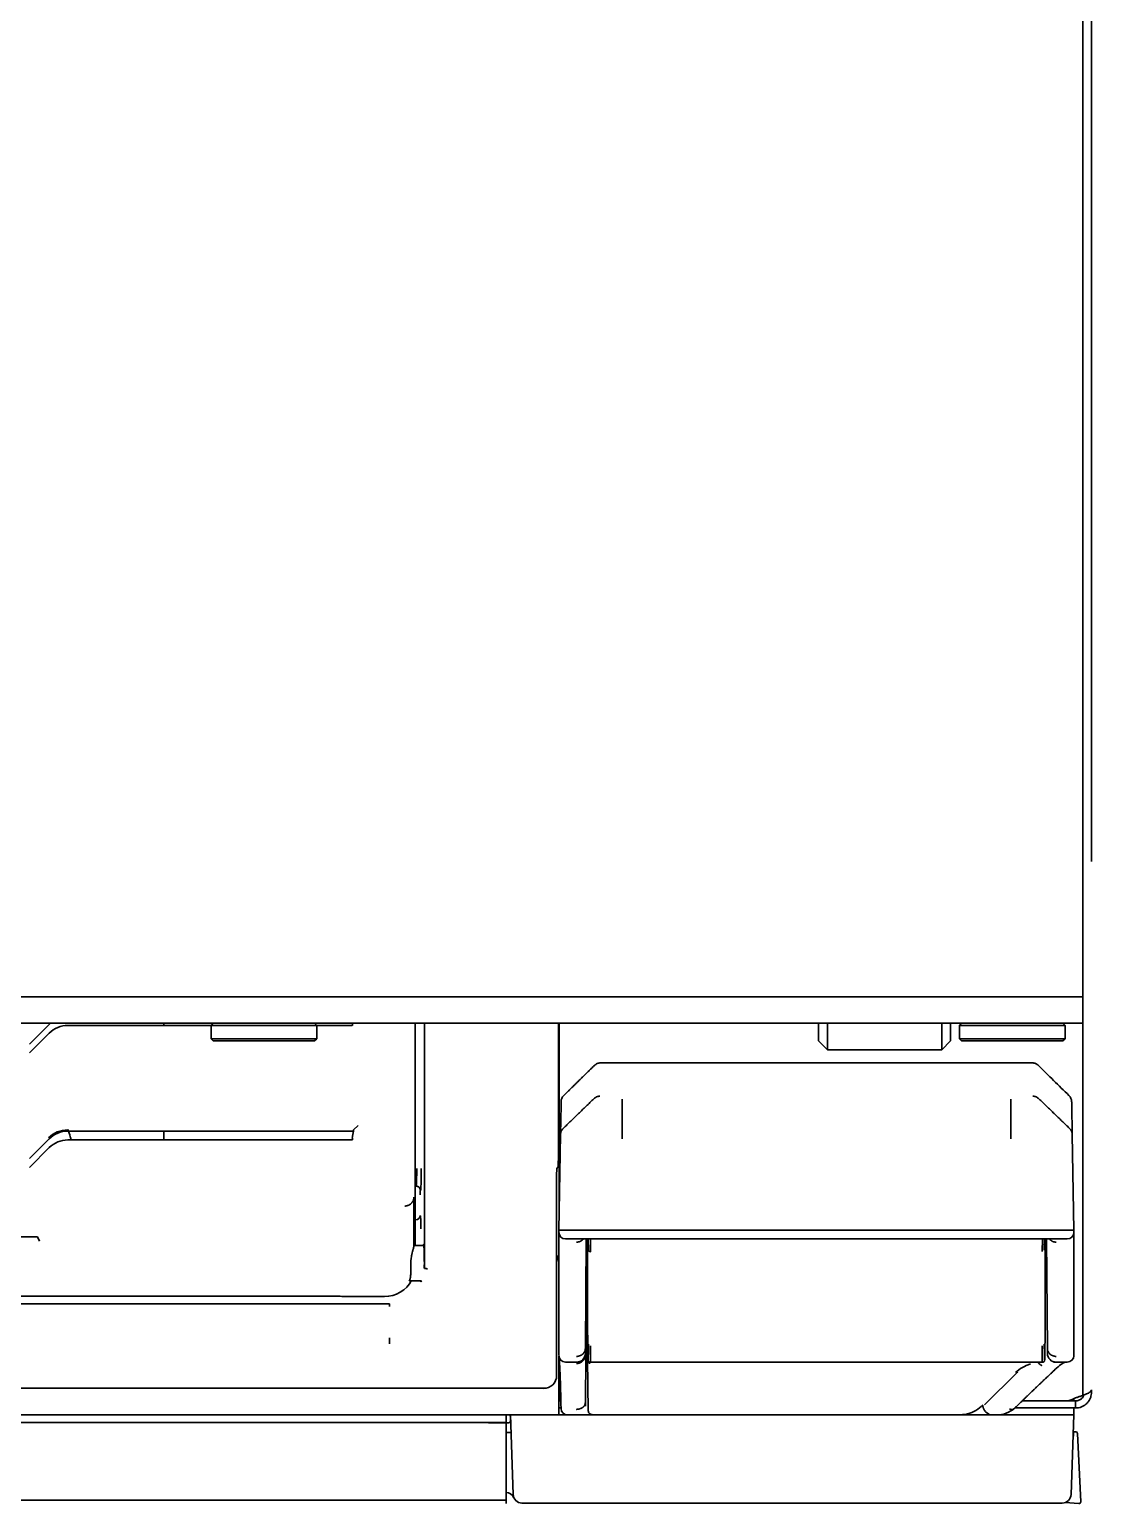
# Model space of a CAD drawing. Header units: inches. Extents: x 786 to 5593, y 691 to 5453.
# Drawn here: x 4135.1 to 4255.7, y 2755.1 to 2922.5 of the extents above; entities that cross this region are included whole.
import ezdxf

# ---------------------------------------------------------------- set-up
doc = ezdxf.new("R2010")
doc.units = ezdxf.units.IN
doc.layers.add('1', color=7, linetype='Continuous', true_color=0xffffff)
doc.layers.add('4', color=7, linetype='Continuous', true_color=0xffffff)

msp = doc.modelspace()

# ---------------------------------------------------------------- linework, layer by layer
at = {"layer": '1', "color": 7, "linetype": 'Continuous', "lineweight": 35}
for p, q in [((4254.74, 2767.35), (4254.74, 3926.16)), ((4255.74, 3914.86), (4255.74, 2828.01)), ((4073.57, 2812.63), (4252.74, 2812.63)), ((4252.74, 2812.63), (4073.57, 2812.63)), ((4252.74, 2812.63), (4254.74, 2812.63)), ((4254.74, 2812.63), (4252.74, 2812.63)), ((4254.74, 2812.63), (4254.74, 2809.63)), ((4073.57, 2809.63), (4252.74, 2809.63)), ((4135.12, 2807.26), (4137.36, 2809.5)), ((4137.36, 2808.5), (4135.12, 2806.26)), ((4155.74, 2809.38), (4139.48, 2809.38)), ((4155.99, 2809.63), (4155.74, 2809.38)), ((4155.74, 2809.38), (4167.74, 2809.38)), ((4155.74, 2809.38), (4155.74, 2807.88)), ((4167.74, 2809.38), (4167.49, 2809.63)), ((4167.74, 2807.88), (4167.74, 2809.38)), ((4171.3, 2809.38), (4167.74, 2809.38)), ((4171.79, 2809.63), (4171.79, 2809.56)), ((4171.79, 2809.39), (4171.79, 2809.56)), ((4178.93, 2784.38), (4178.93, 2809.63)), ((4195.28, 2809.63), (4195.28, 2788.2)), ((4224.74, 2809.63), (4224.74, 2807.63)), ((4225.74, 2806.63), (4225.74, 2809.63)), ((4238.74, 2806.63), (4238.74, 2809.63)), ((4239.74, 2807.63), (4239.74, 2809.63)), ((4240.99, 2809.63), (4240.74, 2809.38)), ((4240.74, 2809.38), (4252.74, 2809.38)), ((4240.74, 2809.38), (4240.74, 2807.88)), ((4252.74, 2809.38), (4252.49, 2809.63)), ((4254.74, 2809.63), (4252.74, 2809.63)), ((4252.74, 2807.88), (4252.74, 2809.38)), ((4167.74, 2807.88), (4155.74, 2807.88)), ((4155.74, 2807.88), (4155.99, 2807.63)), ((4167.49, 2807.63), (4155.99, 2807.63)), ((4167.49, 2807.63), (4167.74, 2807.88)), ((4224.74, 2807.63), (4225.74, 2806.63)), ((4225.74, 2806.63), (4238.74, 2806.63)), ((4238.74, 2806.63), (4239.74, 2807.63)), ((4252.74, 2807.88), (4240.74, 2807.88)), ((4240.74, 2807.88), (4240.99, 2807.63)), ((4252.49, 2807.63), (4240.99, 2807.63)), ((4252.49, 2807.63), (4252.74, 2807.88)), ((4199.98, 2805.13), (4249, 2805.13)), ((4195.43, 2797.01), (4195.49, 2800.34)), ((4253.49, 2800.34), (4253.55, 2797.01)), ((4135.12, 2794.26), (4137.36, 2796.5)), ((4139.48, 2797.38), (4171.49, 2797.38)), ((4171.79, 2796.81), (4171.9, 2797.36)), ((4171.79, 2796.39), (4171.79, 2796.56)), ((4171.93, 2797.51), (4171.9, 2797.36)), ((4172.43, 2798.01), (4171.93, 2797.52)), ((4195.24, 2786.13), (4195.43, 2796.98)), ((4253.55, 2796.98), (4253.74, 2786.13)), ((4137.36, 2795.5), (4135.12, 2793.26)), ((4171.3, 2796.38), (4139.48, 2796.38)), ((4178.79, 2789.87), (4178.79, 2784.35)), ((4177.75, 2788.87), (4177.74, 2788.87)), ((4177.75, 2788.87), (4177.75, 2788.87)), ((4014.49, 2785.38), (4135.99, 2785.38)), ((4136.24, 2784.88), (4136.04, 2785.35)), ((4195.24, 2785.87), (4195.24, 2786.13)), ((4202.24, 2786.13), (4195.24, 2786.13)), ((4195.25, 2785.79), (4195.24, 2785.87)), ((4195.24, 2773.3), (4195.24, 2784.96)), ((4202.24, 2785.13), (4195.99, 2785.13)), ((4198.25, 2772.69), (4198.36, 2785.13)), ((4198.49, 2785.13), (4198.49, 2775.13)), ((4198.6, 2783.87), (4198.58, 2785.13)), ((4198.82, 2785.13), (4198.85, 2783.68)), ((4202.24, 2786.13), (4246.74, 2786.13)), ((4246.74, 2785.13), (4202.24, 2785.13)), ((4246.74, 2786.13), (4253.74, 2786.13)), ((4252.99, 2785.13), (4246.74, 2785.13)), ((4250.13, 2783.71), (4250.16, 2785.13)), ((4250.4, 2785.13), (4250.38, 2783.9)), ((4250.49, 2775.16), (4250.49, 2785.13)), ((4250.73, 2772.69), (4250.62, 2785.13)), ((4253.74, 2785.87), (4253.73, 2785.79)), ((4253.74, 2786.13), (4253.74, 2785.87)), ((4253.74, 2784.96), (4253.74, 2773.3)), ((4179.92, 2784.38), (4178.79, 2784.38)), ((4198.25, 2766.55), (4198.39, 2782.04)), ((4178.25, 2780.33), (4178.28, 2780.42)), ((4178.27, 2780.38), (4179.64, 2780.38)), ((3981.74, 2778.62), (4168.74, 2778.62)), ((4170.74, 2778.59), (4175.43, 2778.59)), ((4198.49, 2775.13), (4198.49, 2771.51)), ((4198.49, 2775.13), (4198.56, 2771.38)), ((4250.49, 2775.13), (4250.42, 2771.38)), ((4250.49, 2775.13), (4250.49, 2775.16)), ((4195.24, 2771.88), (4195.24, 2772.13)), ((4195.24, 2771.87), (4195.24, 2771.88)), ((4195.24, 2766.93), (4195.24, 2771.75)), ((4195.28, 2771.67), (4195.28, 2766.73)), ((4198.25, 2772.69), (4198.25, 2772.12)), ((4198.25, 2772.12), (4198.25, 2771.92)), ((4198.49, 2771.51), (4198.59, 2765.55)), ((4250.73, 2772.12), (4250.73, 2772.69)), ((4253.74, 2771.88), (4253.74, 2772.13)), ((4253.74, 2771.88), (4253.74, 2771.87)), ((4195.34, 2770.77), (4195.34, 2770.75)), ((4195.34, 2770.75), (4195.37, 2770.01)), ((4197.25, 2771.13), (4195.99, 2771.13)), ((4198.56, 2771.25), (4198.56, 2771.38)), ((4198.81, 2771.13), (4198.81, 2771.13)), ((4250.17, 2771.13), (4198.81, 2771.13)), ((4243.59, 2766.3), (4247.29, 2769.96)), ((4250.17, 2771.13), (4250.17, 2771.13)), ((4251.37, 2770.1), (4251.52, 2770.23)), ((4251.73, 2771.13), (4251.41, 2771.13)), ((4251.54, 2770.25), (4251.55, 2770.26)), ((4252.99, 2771.13), (4251.73, 2771.13)), ((4195.28, 2767.13), (4195.24, 2767.13)), ((4195.24, 2765.13), (4195.24, 2766.93)), ((4195.28, 2766.73), (4195.45, 2766.73)), ((4198.25, 2766.55), (4198.25, 2766.12)), ((4247.86, 2766.73), (4252.77, 2766.73)), ((4247.87, 2766.73), (4252.77, 2766.73)), ((4248.13, 2766.73), (4248.13, 2766.73)), ((4252.77, 2766.73), (4253.61, 2766.73)), ((4253.61, 2766.92), (4253.94, 2767.07)), ((4253.94, 2766.73), (4253.61, 2766.73)), ((4253.74, 2766.93), (4253.74, 2766.98)), ((4253.74, 2766.73), (4253.74, 2766.93)), ((4255.74, 2767.98), (4255.74, 2767.73)), ((4195.24, 2765.16), (3456.24, 2765.16)), ((4189.24, 2765.13), (4189.24, 2763.23)), ((4190.06, 2756.1), (4189.74, 2765.13)), ((4189.74, 2764.48), (4189.74, 2764.88)), ((4190.74, 2765.13), (4196.24, 2765.13)), ((4195.49, 2765.93), (4195.24, 2765.93)), ((4196.24, 2765.13), (4195.24, 2765.13)), ((4195.49, 2765.87), (4195.49, 2765.99)), ((4197.25, 2765.13), (4196.24, 2765.13)), ((4199, 2765.13), (4197.25, 2765.13)), ((4240.15, 2765.13), (4199, 2765.13)), ((4199.6, 2765.15), (4240.42, 2765.15)), ((4199.6, 2765.15), (4199.6, 2765.15)), ((4242.98, 2765.13), (4240.15, 2765.13)), ((4240.42, 2765.15), (4240.42, 2765.15)), ((4243.56, 2765.13), (4242.98, 2765.13)), ((4244.98, 2765.13), (4243.56, 2765.13)), ((4249.74, 2765.13), (4244.98, 2765.13)), ((4244.98, 2765.13), (4249.74, 2765.13)), ((4247.04, 2765.93), (4252.77, 2765.93)), ((4253.74, 2765.13), (4249.74, 2765.13)), ((4249.74, 2765.13), (4253.74, 2765.13)), ((4253.61, 2765.93), (4252.77, 2765.93)), ((4253.74, 2765.13), (4253.42, 2756.1)), ((4253.94, 2765.93), (4253.61, 2765.93)), ((4253.74, 2765.93), (4253.74, 2765.13)), ((3464.54, 2764.26), (4189.24, 2764.26)), ((4189.24, 2764.23), (4187.24, 2764.23)), ((4189.24, 2764.23), (4189.59, 2764.23)), ((4189.24, 2764.23), (4189.24, 2763.23)), ((4189.24, 2763.23), (4189.24, 2763.23)), ((4189.24, 2763.23), (4189.24, 2763.23)), ((4189.24, 2763.23), (4189.24, 2763.04)), ((4189.24, 2763.23), (4189.24, 2757.63)), ((4189.24, 2763.13), (4189.81, 2763.13)), ((4189.24, 2763.04), (4189.24, 2755.28)), ((4253.68, 2763.04), (4253.64, 2762.37)), ((4253.95, 2763.23), (4253.89, 2763.23)), ((4254.51, 2755.28), (4254.14, 2763.04)), ((4253.66, 2762.78), (4253.66, 2762.73)), ((4189.24, 2755.43), (4189.24, 2757.63)), ((4189.24, 2755.46), (3462.54, 2755.46)), ((4189.24, 2755.28), (4189.24, 2755.07)), ((4249.74, 2755.13), (4191.05, 2755.13)), ((4252.42, 2755.13), (4249.74, 2755.13)), ((4252.74, 2755.18), (4254.3, 2755.07))]:
    msp.add_line(p, q, dxfattribs=at)
for centre, radius, start, end in [((4139.48, 2807.38), 3, 131.4091, 135), ((4139.48, 2806.38), 3, 90, 135), ((4139.48, 2794.38), 3.14, 90, 135), ((4139.48, 2794.38), 3, 90, 135), ((4139.48, 2793.38), 3, 90, 135), ((4195.99, 2785.88), 0.75, 181, 270), ((4252.99, 2785.88), 0.75, 270, 359), ((4192.24, 2782.13), 3, 0, 23.5575), ((4198.58, 2781.88), 0.25, 112.0436, 179.5), ((4250.4, 2781.88), 0.25, 0.5, 67.9564), ((4170.74, 2779.09), 0.5, 258.1407, 270), ((4195.99, 2771.88), 0.75, 181, 270), ((4197.25, 2772.13), 1, 270, 359.5), ((4251.73, 2772.13), 1, 180.5, 270), ((4252.99, 2771.88), 0.75, 270, 359), ((4198.81, 2771.38), 0.25, 181, 270), ((4250.17, 2771.38), 0.25, 270, 359), ((4252.77, 2768.73), 2, 270, 295), ((4189.46, 2764.88), 0.283, 0, 61.9275), ((4196.24, 2765.88), 0.75, 181, 270), ((4189.46, 2764.48), 0.283, 298.0725, 0), ((4253.88, 2763.03), 0.2, 86, 176.8291), ((4253.94, 2763.03), 0.2, 2.7508, 86), ((4251.46, 2762.93), 2.2, 356, 0.9262), ((4189.22, 2755.33), 1, 23.5782, 90), ((4191.05, 2756.13), 1, 182, 270), ((4252.42, 2756.13), 1, 270, 358), ((4254.31, 2755.27), 0.2, 266, 2.7508)]:
    msp.add_arc(centre, radius, start, end, dxfattribs=at)
for centre, major_axis, ratio, start_param, end_param in [((4171.3, 2809.4), (0.5, 0), 0.034921, 4.712389, 6.265732), ((4171.49, 2797.34), (0.5, 0), 0.087489, 0.619497, 1.570796), ((4171.79, 2796.56), (0, 0.25), 0.017455, 0.087266, 1.570796), ((4172.43, 2797.51), (-0.5, 0), 0.087489, 6.195919, 6.265732), ((4171.3, 2796.4), (0.5, 0), 0.034921, 4.712389, 6.265732), ((4135.49, 2784.88), (0.547, 0.483), 0.234436, 6.202921, 6.542758), ((4178.8, 2782.38), (0, 2.05), 0.017455, 6.061867, 6.560422), ((4175.43, 2782.09), (-2.48, 2.48), 0.999782, 2.356347, 3.436551), ((4168.74, 2778.59), (2, 0), 0.017455, 0.013152, 1.570796), ((4170.74, 2779.09), (-0.399, -0.301), 0.999761, 0.718847, 0.925179), ((4198.42, 2779.13), (-0.14, 7.75), 0.014644, 3.141337, 3.839469), ((4250.56, 2779.13), (0.14, 7.75), 0.014644, 2.443717, 3.141848), ((4195.3, 2768.12), (-0.07, 3.75), 0.030238, 5.497259, 5.823586), ((4198.67, 2779.13), (-0.14, 8), 0.014186, 3.141353, 3.839484), ((4250.31, 2779.13), (0.14, 8), 0.014186, 2.443701, 3.141833), ((4250.01, 2767.13), (4.09, 0.99), 0.946888, 1.63933, 2.107337), ((4247.12, 2770.14), (-0.176, 0.178), 0.57499, 3.141581, 4.117636), ((4240.86, 2769.13), (0.63, 3.96), 0.922648, 3.52993, 4.071697), ((4246.43, 2766.4), (0.473, -0.582), 0.6052, 5.352116, 6.285151)]:
    msp.add_ellipse(centre, major_axis=major_axis, ratio=ratio, start_param=start_param, end_param=end_param, dxfattribs=at)
for points, degree in [([(4150.38, 2809.62), (4150.38, 2809.54), (4150.38, 2809.45), (4150.38, 2809.37)], 3), ([(4249, 2805.13), (4249, 2805.13), (4249, 2805.13), (4249, 2805.13)], 3), ([(4249.7, 2804.84), (4250.86, 2803.7), (4252.02, 2802.56), (4253.18, 2801.42)], 3), ([(4195.49, 2800.34), (4195.49, 2800.53), (4195.49, 2800.65), (4195.49, 2800.7)], 3), ([(4199.21, 2801.05), (4195.73, 2797.68)], 1), ([(4202.42, 2800.66), (4202.42, 2796.51)], 1), ([(4246.56, 2800.66), (4246.56, 2796.51)], 1), ([(4249.77, 2801.05), (4253.25, 2797.68)], 1), ([(4253.49, 2800.7), (4253.49, 2800.65), (4253.49, 2800.53), (4253.49, 2800.34)], 3), ([(4150.38, 2797.37), (4150.38, 2797.04), (4150.38, 2796.71), (4150.38, 2796.38)], 3), ([(4195.43, 2796.98), (4195.43, 2796.99), (4195.43, 2796.99), (4195.43, 2797)], 3), ([(4253.55, 2797), (4253.55, 2796.99), (4253.55, 2796.99), (4253.55, 2796.98)], 3), ([(4250.38, 2783.9), (4250.38, 2783.88), (4250.38, 2783.86), (4250.38, 2783.84)], 3), ([(4198.25, 2772.69), (4198.25, 2772.69), (4198.25, 2772.69), (4198.25, 2772.69)], 3), ([(4198.25, 2771.92), (4198.25, 2771.92), (4198.25, 2771.92), (4198.25, 2771.92)], 3), ([(4250.73, 2772.69), (4250.73, 2772.69), (4250.73, 2772.69), (4250.73, 2772.69)], 3), ([(4198.56, 2771.25), (4198.56, 2771.25), (4198.56, 2771.25), (4198.56, 2771.25)], 3), ([(4247.12, 2766), (4249.22, 2768.06), (4251.39, 2770.09)], 2), ([(4251.52, 2770.23), (4251.53, 2770.25), (4251.55, 2770.26)], 2), ([(4198.25, 2766.55), (4198.25, 2766.55), (4198.25, 2766.55), (4198.25, 2766.55)], 3), ([(4253.94, 2765.93), (4253.94, 2766.73)], 1), ([(4246.82, 2765.75), (4246.99, 2765.85), (4247.11, 2766.01)], 2)]:
    msp.add_open_spline(points, degree=degree, dxfattribs=at)
for points, knots in [([(4199.28, 2804.84), (4199.33, 2804.89), (4199.38, 2804.93), (4199.49, 2805), (4199.54, 2805.03), (4199.66, 2805.08), (4199.73, 2805.1), (4199.85, 2805.12), (4199.92, 2805.13), (4199.98, 2805.13)], [0, 0, 0, 0, 0.25, 0.25, 0.5, 0.5, 0.75, 0.75, 1, 1, 1, 1]), ([(4249.7, 2804.84), (4249.65, 2804.89), (4249.6, 2804.93), (4249.5, 2805), (4249.44, 2805.03), (4249.32, 2805.08), (4249.26, 2805.1), (4249.13, 2805.12), (4249.06, 2805.13), (4249, 2805.13)], [0, 0, 0, 0, 0.25, 0.25, 0.5, 0.5, 0.75, 0.75, 1, 1, 1, 1]), ([(4195.79, 2801.42), (4195.87, 2801.49), (4196.01, 2801.63), (4196.23, 2801.85), (4196.45, 2802.06), (4196.67, 2802.28), (4196.89, 2802.49), (4197.11, 2802.71), (4197.33, 2802.92), (4197.54, 2803.14), (4197.76, 2803.35), (4197.98, 2803.56), (4198.2, 2803.78), (4198.41, 2803.99), (4198.63, 2804.2), (4198.85, 2804.42), (4199.06, 2804.63), (4199.21, 2804.77), (4199.28, 2804.84)], [0, 0, 0, 0, 0.062886, 0.12572, 0.188502, 0.251233, 0.313913, 0.376541, 0.439117, 0.501643, 0.564117, 0.626539, 0.68891, 0.751231, 0.8135, 0.875717, 0.937884, 1, 1, 1, 1]), ([(4195.53, 2800.96), (4195.52, 2800.93), (4195.51, 2800.88), (4195.5, 2800.81), (4195.5, 2800.74), (4195.49, 2800.72), (4195.49, 2800.72)], [0, 0, 0, 0, 0.10846, 0.300817, 0.60216, 1, 1, 1, 1]), ([(4195.79, 2801.42), (4195.75, 2801.37), (4195.71, 2801.32), (4195.63, 2801.22), (4195.6, 2801.16), (4195.55, 2801.04), (4195.53, 2800.98), (4195.5, 2800.85), (4195.5, 2800.79), (4195.5, 2800.72)], [0, 0, 0, 0, 0.25, 0.25, 0.5, 0.5, 0.75, 0.75, 1, 1, 1, 1]), ([(4199.21, 2801.05), (4199.26, 2801.1), (4199.31, 2801.14), (4199.39, 2801.19), (4199.42, 2801.21), (4199.47, 2801.24), (4199.5, 2801.26), (4199.59, 2801.29), (4199.66, 2801.31), (4199.75, 2801.33), (4199.78, 2801.34), (4199.83, 2801.35), (4199.86, 2801.35), (4199.88, 2801.35), (4199.89, 2801.35), (4199.9, 2801.35), (4199.91, 2801.35), (4199.91, 2801.35), (4199.91, 2801.35)], [0, 0, 0, 0, 0.25, 0.25, 0.375, 0.375, 0.5, 0.5, 0.75, 0.75, 0.875, 0.875, 0.9375, 0.96875, 0.96875, 0.984375, 0.984375, 1, 1, 1, 1]), ([(4202.42, 2800.66), (4202.42, 2800.7), (4202.42, 2800.74), (4202.42, 2800.82), (4202.42, 2800.85), (4202.42, 2800.91), (4202.43, 2800.93), (4202.43, 2800.97), (4202.43, 2800.98), (4202.43, 2800.99)], [0, 0, 0, 0, 0.25, 0.25, 0.5, 0.5, 0.75, 0.75, 1, 1, 1, 1]), ([(4246.56, 2800.66), (4246.56, 2800.7), (4246.56, 2800.74), (4246.56, 2800.82), (4246.56, 2800.85), (4246.56, 2800.91), (4246.56, 2800.93), (4246.56, 2800.97), (4246.56, 2800.98), (4246.56, 2800.99)], [0, 0, 0, 0, 0.25, 0.25, 0.5, 0.5, 0.75, 0.75, 1, 1, 1, 1]), ([(4249.77, 2801.05), (4249.72, 2801.1), (4249.62, 2801.18), (4249.51, 2801.24), (4249.39, 2801.29), (4249.32, 2801.31), (4249.23, 2801.33), (4249.2, 2801.34), (4249.15, 2801.35), (4249.13, 2801.35), (4249.11, 2801.35), (4249.1, 2801.35), (4249.09, 2801.35), (4249.08, 2801.35), (4249.07, 2801.35), (4249.07, 2801.35), (4249.06, 2801.35)], [0, 0, 0, 0, 0.25, 0.5, 0.5, 0.75, 0.75, 0.875, 0.875, 0.9375, 0.9375, 0.96875, 0.96875, 0.984375, 0.984375, 1, 1, 1, 1]), ([(4253.48, 2800.72), (4253.48, 2800.79), (4253.48, 2800.85), (4253.45, 2800.98), (4253.43, 2801.04), (4253.38, 2801.16), (4253.35, 2801.22), (4253.27, 2801.32), (4253.23, 2801.37), (4253.18, 2801.42)], [0, 0, 0, 0, 0.25, 0.25, 0.5, 0.5, 0.75, 0.75, 1, 1, 1, 1]), ([(4139.49, 2797.57), (4139.58, 2797.29), (4139.67, 2797.01), (4139.79, 2796.61), (4139.82, 2796.5), (4139.86, 2796.38)], [0, 0, 0, 0, 0.706725, 0.706725, 1, 1, 1, 1]), ([(4195.73, 2797.68), (4195.68, 2797.64), (4195.64, 2797.59), (4195.57, 2797.48), (4195.54, 2797.43), (4195.48, 2797.31), (4195.47, 2797.25), (4195.44, 2797.13), (4195.43, 2797.06), (4195.43, 2797)], [0, 0, 0, 0, 0.25, 0.25, 0.5, 0.5, 0.75, 0.75, 1, 1, 1, 1]), ([(4253.55, 2797), (4253.55, 2797.06), (4253.54, 2797.13), (4253.51, 2797.25), (4253.49, 2797.31), (4253.44, 2797.43), (4253.41, 2797.48), (4253.34, 2797.59), (4253.3, 2797.64), (4253.25, 2797.68)], [0, 0, 0, 0, 0.25, 0.25, 0.5, 0.5, 0.75, 0.75, 1, 1, 1, 1]), ([(4178.79, 2789.87), (4178.79, 2789.86), (4178.79, 2789.86), (4178.79, 2789.84), (4178.79, 2789.82), (4178.78, 2789.77), (4178.78, 2789.73), (4178.76, 2789.64), (4178.74, 2789.59), (4178.7, 2789.48), (4178.67, 2789.42), (4178.62, 2789.34), (4178.61, 2789.32), (4178.57, 2789.27), (4178.55, 2789.24), (4178.49, 2789.17), (4178.44, 2789.13), (4178.33, 2789.05), (4178.27, 2789.01), (4178.19, 2788.97), (4178.17, 2788.96), (4178.14, 2788.95), (4178.12, 2788.94), (4178.07, 2788.92), (4178.03, 2788.91), (4177.96, 2788.89), (4177.92, 2788.88), (4177.83, 2788.87), (4177.79, 2788.87), (4177.75, 2788.87)], [0, 0, 0, 0, 0.015625, 0.015625, 0.03125, 0.0625, 0.125, 0.125, 0.25, 0.25, 0.375, 0.375, 0.4375, 0.4375, 0.5, 0.5, 0.625, 0.625, 0.75, 0.75, 0.78125, 0.78125, 0.8125, 0.8125, 0.875, 0.875, 0.9375, 0.9375, 1, 1, 1, 1]), ([(4195.24, 2784.96), (4195.24, 2784.97), (4195.24, 2785), (4195.24, 2785.04), (4195.24, 2785.09), (4195.24, 2785.16), (4195.24, 2785.22), (4195.24, 2785.3), (4195.24, 2785.38), (4195.24, 2785.47), (4195.24, 2785.57), (4195.24, 2785.67), (4195.24, 2785.76), (4195.24, 2785.83), (4195.24, 2785.89), (4195.24, 2785.95), (4195.24, 2786.01), (4195.24, 2786.05), (4195.24, 2786.07), (4195.24, 2786.08), (4195.24, 2786.09), (4195.24, 2786.1), (4195.24, 2786.11), (4195.24, 2786.11), (4195.24, 2786.12), (4195.24, 2786.12), (4195.24, 2786.12), (4195.24, 2786.13), (4195.24, 2786.13), (4195.24, 2786.13), (4195.24, 2786.13), (4195.24, 2786.13), (4195.24, 2786.13), (4195.24, 2786.13)], [0, 0, 0, 0, 0.015344, 0.035269, 0.059768, 0.088832, 0.122455, 0.16063, 0.203349, 0.25061, 0.31913, 0.383724, 0.444411, 0.501204, 0.553983, 0.613331, 0.679261, 0.751798, 0.775252, 0.797745, 0.819276, 0.839845, 0.859451, 0.878093, 0.895772, 0.912486, 0.928235, 0.943018, 0.956834, 0.969682, 0.981562, 0.992472, 1, 1, 1, 1]), ([(4195.25, 2784.55), (4195.25, 2784.56), (4195.25, 2784.56), (4195.25, 2784.57), (4195.25, 2784.59), (4195.25, 2784.62), (4195.25, 2784.69), (4195.25, 2784.75), (4195.25, 2784.86), (4195.25, 2784.93), (4195.25, 2785.03), (4195.25, 2785.06), (4195.25, 2785.13), (4195.25, 2785.16), (4195.25, 2785.25), (4195.25, 2785.3), (4195.25, 2785.38), (4195.25, 2785.41), (4195.25, 2785.45), (4195.25, 2785.48), (4195.25, 2785.54), (4195.25, 2785.62), (4195.25, 2785.7), (4195.25, 2785.75), (4195.25, 2785.77), (4195.25, 2785.78), (4195.25, 2785.78), (4195.25, 2785.79), (4195.25, 2785.79), (4195.25, 2785.79)], [0, 0, 0, 0, 0.007813, 0.007813, 0.015625, 0.03125, 0.0625, 0.125, 0.125, 0.25, 0.25, 0.3125, 0.3125, 0.375, 0.375, 0.5, 0.5, 0.5625, 0.5625, 0.625, 0.625, 0.75, 0.875, 0.9375, 0.96875, 0.984375, 0.992188, 0.992188, 1, 1, 1, 1]), ([(4197.24, 2784.76), (4197.26, 2784.76), (4197.28, 2784.77), (4197.3, 2784.77), (4197.31, 2784.77), (4197.31, 2784.77), (4197.33, 2784.77), (4197.33, 2784.77), (4197.37, 2784.77), (4197.41, 2784.78), (4197.46, 2784.79), (4197.47, 2784.79), (4197.5, 2784.8), (4197.52, 2784.8), (4197.57, 2784.81), (4197.63, 2784.83), (4197.7, 2784.87), (4197.74, 2784.89), (4197.77, 2784.91), (4197.78, 2784.91), (4197.85, 2784.96), (4197.9, 2785), (4197.97, 2785.06), (4197.99, 2785.08), (4198.02, 2785.11), (4198.03, 2785.12), (4198.03, 2785.13)], [0, 0, 0, 0, 0.053817, 0.067271, 0.067271, 0.080725, 0.080725, 0.107634, 0.107634, 0.215268, 0.215268, 0.269085, 0.269085, 0.322902, 0.322902, 0.430536, 0.53817, 0.591987, 0.591987, 0.645804, 0.645804, 0.861071, 0.861071, 0.968705, 0.968705, 1, 1, 1, 1]), ([(4251.73, 2784.76), (4251.72, 2784.76), (4251.7, 2784.77), (4251.68, 2784.77), (4251.67, 2784.77), (4251.67, 2784.77), (4251.65, 2784.77), (4251.65, 2784.77), (4251.6, 2784.77), (4251.57, 2784.78), (4251.52, 2784.79), (4251.51, 2784.79), (4251.48, 2784.8), (4251.46, 2784.8), (4251.41, 2784.81), (4251.35, 2784.83), (4251.28, 2784.87), (4251.24, 2784.89), (4251.21, 2784.91), (4251.2, 2784.91), (4251.13, 2784.96), (4251.08, 2785), (4251.01, 2785.06), (4250.99, 2785.08), (4250.96, 2785.11), (4250.95, 2785.12), (4250.95, 2785.13)], [0, 0, 0, 0, 0.053817, 0.067271, 0.067271, 0.080725, 0.080725, 0.107634, 0.107634, 0.215268, 0.215268, 0.269085, 0.269085, 0.322902, 0.322902, 0.430536, 0.53817, 0.591987, 0.591987, 0.645804, 0.645804, 0.861071, 0.861071, 0.968705, 0.968705, 1, 1, 1, 1]), ([(4253.73, 2785.79), (4253.73, 2785.79), (4253.73, 2785.79), (4253.73, 2785.78), (4253.73, 2785.78), (4253.73, 2785.77), (4253.73, 2785.75), (4253.73, 2785.73), (4253.73, 2785.69), (4253.73, 2785.66), (4253.73, 2785.6), (4253.73, 2785.58), (4253.73, 2785.54), (4253.73, 2785.52), (4253.73, 2785.45), (4253.73, 2785.41), (4253.73, 2785.33), (4253.73, 2785.3), (4253.73, 2785.24), (4253.73, 2785.22), (4253.73, 2785.13), (4253.73, 2785), (4253.73, 2784.82), (4253.73, 2784.69), (4253.73, 2784.62), (4253.73, 2784.59), (4253.73, 2784.57), (4253.73, 2784.56), (4253.73, 2784.56), (4253.73, 2784.55)], [0, 0, 0, 0, 0.007812, 0.007812, 0.015625, 0.03125, 0.0625, 0.125, 0.125, 0.25, 0.25, 0.3125, 0.3125, 0.375, 0.375, 0.5, 0.5, 0.5625, 0.5625, 0.625, 0.625, 0.75, 0.875, 0.9375, 0.96875, 0.984375, 0.992188, 0.992188, 1, 1, 1, 1]), ([(4253.74, 2786.13), (4253.74, 2786.13), (4253.74, 2786.13), (4253.74, 2786.13), (4253.74, 2786.13), (4253.74, 2786.12), (4253.74, 2786.12), (4253.74, 2786.11), (4253.74, 2786.09), (4253.74, 2786.08), (4253.74, 2786.05), (4253.74, 2786.01), (4253.74, 2785.95), (4253.74, 2785.89), (4253.74, 2785.83), (4253.74, 2785.76), (4253.74, 2785.67), (4253.74, 2785.57), (4253.74, 2785.48), (4253.74, 2785.41), (4253.74, 2785.35), (4253.74, 2785.3), (4253.74, 2785.25), (4253.74, 2785.2), (4253.74, 2785.15), (4253.74, 2785.11), (4253.74, 2785.07), (4253.74, 2785.04), (4253.74, 2785.01), (4253.74, 2784.98), (4253.74, 2784.97), (4253.74, 2784.96)], [0, 0, 0, 0, 0.017064, 0.036815, 0.059249, 0.084363, 0.112153, 0.142614, 0.175746, 0.211544, 0.250008, 0.322378, 0.388152, 0.447354, 0.499999, 0.556663, 0.617207, 0.681642, 0.74999, 0.781923, 0.811844, 0.839751, 0.865643, 0.889519, 0.911376, 0.931211, 0.949024, 0.964812, 0.978571, 0.990302, 1, 1, 1, 1]), ([(4178.43, 2782.23), (4178.43, 2782.35), (4178.43, 2782.47), (4178.44, 2782.64), (4178.44, 2782.7), (4178.45, 2782.79), (4178.45, 2782.81), (4178.46, 2782.87), (4178.46, 2782.9), (4178.48, 2783.04), (4178.5, 2783.15), (4178.53, 2783.31), (4178.54, 2783.36), (4178.56, 2783.44), (4178.56, 2783.46), (4178.57, 2783.51), (4178.58, 2783.53), (4178.61, 2783.65), (4178.63, 2783.74), (4178.67, 2783.86), (4178.68, 2783.9), (4178.7, 2783.96), (4178.7, 2783.98), (4178.71, 2784.01), (4178.72, 2784.03), (4178.74, 2784.12), (4178.76, 2784.18), (4178.77, 2784.25), (4178.78, 2784.27), (4178.79, 2784.31), (4178.79, 2784.32), (4178.79, 2784.34), (4178.79, 2784.34), (4178.79, 2784.35)], [0, 0, 0, 0, 0.125, 0.125, 0.1875, 0.1875, 0.21875, 0.21875, 0.25, 0.25, 0.375, 0.375, 0.4375, 0.4375, 0.46875, 0.46875, 0.5, 0.5, 0.625, 0.625, 0.6875, 0.6875, 0.71875, 0.71875, 0.75, 0.75, 0.875, 0.875, 0.9375, 0.9375, 0.96875, 0.96875, 1, 1, 1, 1]), ([(4198.6, 2783.87), (4198.6, 2783.87), (4198.6, 2783.87), (4198.6, 2783.87), (4198.6, 2783.87), (4198.6, 2783.87)], [0, 0, 0, 0, 0.483795, 0.483795, 1, 1, 1, 1]), ([(4198.6, 2783.87), (4198.6, 2783.86), (4198.6, 2783.85), (4198.61, 2783.83), (4198.61, 2783.82), (4198.61, 2783.81), (4198.62, 2783.8), (4198.63, 2783.79), (4198.63, 2783.77), (4198.65, 2783.75), (4198.66, 2783.74), (4198.69, 2783.73), (4198.7, 2783.72), (4198.72, 2783.71), (4198.73, 2783.7), (4198.74, 2783.7), (4198.75, 2783.7), (4198.77, 2783.69), (4198.78, 2783.68), (4198.81, 2783.68), (4198.82, 2783.68), (4198.83, 2783.68), (4198.84, 2783.68), (4198.85, 2783.68)], [0, 0, 0, 0, 0.125, 0.125, 0.1875, 0.1875, 0.25, 0.25, 0.375, 0.375, 0.5, 0.5, 0.625, 0.625, 0.6875, 0.6875, 0.75, 0.75, 0.875, 0.875, 0.9375, 0.9375, 1, 1, 1, 1]), ([(4178.28, 2780.42), (4178.3, 2780.44), (4178.31, 2780.48), (4178.33, 2780.55), (4178.34, 2780.57), (4178.35, 2780.61), (4178.35, 2780.62), (4178.36, 2780.65), (4178.36, 2780.66), (4178.37, 2780.73), (4178.39, 2780.86), (4178.41, 2781.01), (4178.42, 2781.11), (4178.42, 2781.13), (4178.42, 2781.17), (4178.43, 2781.24), (4178.43, 2781.3), (4178.43, 2781.44), (4178.44, 2781.53), (4178.44, 2781.65), (4178.44, 2781.67), (4178.44, 2781.72), (4178.44, 2781.75), (4178.44, 2781.82), (4178.44, 2781.87), (4178.44, 2782.02), (4178.44, 2782.13), (4178.43, 2782.23)], [0, 0, 0, 0, 0.125, 0.125, 0.1875, 0.1875, 0.21875, 0.21875, 0.25, 0.25, 0.375, 0.5, 0.5, 0.53125, 0.53125, 0.5625, 0.625, 0.625, 0.75, 0.75, 0.78125, 0.78125, 0.8125, 0.8125, 0.875, 0.875, 1, 1, 1, 1]), ([(4195.24, 2780.13), (4195.24, 2780.13), (4195.24, 2780.13), (4195.24, 2780.13), (4195.24, 2780.13), (4195.24, 2780.12), (4195.24, 2780.11), (4195.24, 2780.1), (4195.24, 2780.09), (4195.24, 2780.06), (4195.24, 2780.03), (4195.24, 2780), (4195.24, 2779.95), (4195.24, 2779.87), (4195.24, 2779.75), (4195.24, 2779.6), (4195.24, 2779.46), (4195.24, 2779.3), (4195.24, 2779.11), (4195.24, 2778.88), (4195.24, 2778.7), (4195.24, 2778.55), (4195.24, 2778.44), (4195.24, 2778.31), (4195.24, 2778.19), (4195.24, 2778.07), (4195.24, 2777.98), (4195.24, 2777.89), (4195.24, 2777.82), (4195.24, 2777.75), (4195.24, 2777.7), (4195.24, 2777.66), (4195.24, 2777.64), (4195.24, 2777.63)], [0, 0, 0, 0, 0.010605, 0.0237, 0.039178, 0.05704, 0.077284, 0.099911, 0.12492, 0.160601, 0.193331, 0.223111, 0.249941, 0.30806, 0.374946, 0.454626, 0.499946, 0.550444, 0.624949, 0.695446, 0.749953, 0.779366, 0.810006, 0.841876, 0.874974, 0.900171, 0.922634, 0.942364, 0.959361, 0.973624, 0.985151, 0.993944, 1, 1, 1, 1]), ([(4195.24, 2774.63), (4195.24, 2774.61), (4195.24, 2774.57), (4195.24, 2774.51), (4195.24, 2774.45), (4195.24, 2774.4), (4195.24, 2774.34), (4195.24, 2774.28), (4195.24, 2774.22), (4195.24, 2774.17), (4195.24, 2774.11), (4195.24, 2774.06), (4195.24, 2774), (4195.24, 2773.95), (4195.24, 2773.9), (4195.24, 2773.85), (4195.24, 2773.79), (4195.24, 2773.74), (4195.24, 2773.69), (4195.24, 2773.64), (4195.24, 2773.58), (4195.24, 2773.5), (4195.24, 2773.39), (4195.24, 2773.28), (4195.24, 2773.12), (4195.24, 2772.96), (4195.24, 2772.8), (4195.24, 2772.66), (4195.24, 2772.52), (4195.24, 2772.39), (4195.24, 2772.31), (4195.24, 2772.26), (4195.24, 2772.23), (4195.24, 2772.2), (4195.24, 2772.18), (4195.24, 2772.16), (4195.24, 2772.15), (4195.24, 2772.15), (4195.24, 2772.14), (4195.24, 2772.14), (4195.24, 2772.14), (4195.24, 2772.13), (4195.24, 2772.13), (4195.24, 2772.13), (4195.24, 2772.13), (4195.24, 2772.13), (4195.24, 2772.13)], [0, 0, 0, 0, 0.0132, 0.026398, 0.039592, 0.052784, 0.065973, 0.07916, 0.092345, 0.105527, 0.118708, 0.131887, 0.145064, 0.158239, 0.171413, 0.184585, 0.197756, 0.210925, 0.224092, 0.237259, 0.250423, 0.275721, 0.305021, 0.338323, 0.375628, 0.450247, 0.500813, 0.546203, 0.625997, 0.692988, 0.751184, 0.778059, 0.807885, 0.840661, 0.876389, 0.892602, 0.90785, 0.922132, 0.935447, 0.947797, 0.95918, 0.969597, 0.979048, 0.987531, 0.995048, 1, 1, 1, 1]), ([(4195.24, 2772.13), (4195.24, 2772.13), (4195.24, 2772.13), (4195.24, 2772.13), (4195.24, 2772.13), (4195.24, 2772.14), (4195.24, 2772.15), (4195.24, 2772.15), (4195.24, 2772.17), (4195.24, 2772.18), (4195.24, 2772.21), (4195.24, 2772.25), (4195.24, 2772.31), (4195.24, 2772.37), (4195.24, 2772.43), (4195.24, 2772.5), (4195.24, 2772.59), (4195.24, 2772.69), (4195.24, 2772.78), (4195.24, 2772.86), (4195.24, 2772.91), (4195.24, 2772.96), (4195.24, 2773.01), (4195.24, 2773.06), (4195.24, 2773.11), (4195.24, 2773.15), (4195.24, 2773.19), (4195.24, 2773.22), (4195.24, 2773.25), (4195.24, 2773.28), (4195.24, 2773.29), (4195.24, 2773.3)], [0, 0, 0, 0, 0.017064, 0.036815, 0.059249, 0.084363, 0.112153, 0.142615, 0.175746, 0.211544, 0.250008, 0.322378, 0.388152, 0.447354, 0.499999, 0.556664, 0.617207, 0.681643, 0.74999, 0.781924, 0.811845, 0.839752, 0.865644, 0.88952, 0.911376, 0.931212, 0.949025, 0.964812, 0.978572, 0.990302, 1, 1, 1, 1]), ([(4253.74, 2773.3), (4253.74, 2773.29), (4253.74, 2773.26), (4253.74, 2773.22), (4253.74, 2773.17), (4253.74, 2773.11), (4253.74, 2773.04), (4253.74, 2772.96), (4253.74, 2772.88), (4253.74, 2772.79), (4253.74, 2772.69), (4253.74, 2772.59), (4253.74, 2772.5), (4253.74, 2772.43), (4253.74, 2772.37), (4253.74, 2772.31), (4253.74, 2772.25), (4253.74, 2772.22), (4253.74, 2772.19), (4253.74, 2772.18), (4253.74, 2772.17), (4253.74, 2772.16), (4253.74, 2772.15), (4253.74, 2772.15), (4253.74, 2772.14), (4253.74, 2772.14), (4253.74, 2772.14), (4253.74, 2772.13), (4253.74, 2772.13), (4253.74, 2772.13), (4253.74, 2772.13), (4253.74, 2772.13), (4253.74, 2772.13), (4253.74, 2772.13)], [0, 0, 0, 0, 0.015344, 0.035268, 0.059767, 0.088831, 0.122455, 0.160629, 0.203349, 0.25061, 0.31913, 0.383724, 0.444411, 0.501204, 0.553983, 0.61333, 0.679261, 0.751798, 0.775252, 0.797745, 0.819276, 0.839845, 0.859451, 0.878093, 0.895772, 0.912486, 0.928235, 0.943018, 0.956834, 0.969682, 0.981562, 0.992472, 1, 1, 1, 1]), ([(4197.25, 2771.79), (4197.27, 2771.79), (4197.29, 2771.79), (4197.32, 2771.79), (4197.33, 2771.79), (4197.33, 2771.79), (4197.34, 2771.79), (4197.35, 2771.79), (4197.38, 2771.8), (4197.42, 2771.8), (4197.46, 2771.81), (4197.48, 2771.81), (4197.51, 2771.82), (4197.53, 2771.83), (4197.57, 2771.84), (4197.63, 2771.86), (4197.71, 2771.89), (4197.75, 2771.91), (4197.78, 2771.93), (4197.79, 2771.93), (4197.86, 2771.97), (4197.91, 2772.01), (4197.98, 2772.07), (4198, 2772.09), (4198.03, 2772.13), (4198.04, 2772.14), (4198.06, 2772.16), (4198.07, 2772.18), (4198.12, 2772.24), (4198.15, 2772.29), (4198.19, 2772.37), (4198.2, 2772.4), (4198.22, 2772.45), (4198.23, 2772.48), (4198.25, 2772.57), (4198.25, 2772.63), (4198.25, 2772.69)], [0, 0, 0, 0, 0.03125, 0.046875, 0.046875, 0.054688, 0.054688, 0.0625, 0.0625, 0.125, 0.125, 0.15625, 0.15625, 0.1875, 0.1875, 0.25, 0.3125, 0.34375, 0.34375, 0.375, 0.375, 0.5, 0.5, 0.5625, 0.5625, 0.59375, 0.59375, 0.625, 0.625, 0.75, 0.75, 0.8125, 0.8125, 0.875, 0.875, 1, 1, 1, 1]), ([(4198.25, 2771.92), (4198.25, 2771.86), (4198.24, 2771.8), (4198.22, 2771.71), (4198.21, 2771.68), (4198.19, 2771.62), (4198.18, 2771.59), (4198.14, 2771.5), (4198.11, 2771.45), (4198.07, 2771.39), (4198.06, 2771.37), (4198.04, 2771.35), (4198.03, 2771.34), (4198, 2771.3), (4197.97, 2771.28), (4197.9, 2771.21), (4197.85, 2771.17), (4197.79, 2771.13), (4197.77, 2771.12), (4197.74, 2771.11), (4197.7, 2771.08), (4197.63, 2771.05), (4197.57, 2771.03), (4197.52, 2771.02), (4197.5, 2771.01), (4197.47, 2771.01), (4197.46, 2771), (4197.41, 2770.99), (4197.38, 2770.99), (4197.33, 2770.98), (4197.31, 2770.98), (4197.28, 2770.98), (4197.26, 2770.98), (4197.25, 2770.98)], [0, 0, 0, 0, 0.125, 0.125, 0.1875, 0.1875, 0.25, 0.25, 0.375, 0.375, 0.40625, 0.40625, 0.4375, 0.4375, 0.5, 0.5, 0.625, 0.625, 0.65625, 0.65625, 0.6875, 0.75, 0.8125, 0.8125, 0.84375, 0.84375, 0.875, 0.875, 0.9375, 0.9375, 0.96875, 0.96875, 1, 1, 1, 1]), ([(4251.73, 2771.79), (4251.71, 2771.79), (4251.69, 2771.79), (4251.66, 2771.79), (4251.65, 2771.79), (4251.65, 2771.79), (4251.64, 2771.79), (4251.63, 2771.79), (4251.6, 2771.8), (4251.56, 2771.8), (4251.52, 2771.81), (4251.5, 2771.81), (4251.47, 2771.82), (4251.45, 2771.83), (4251.41, 2771.84), (4251.35, 2771.86), (4251.27, 2771.89), (4251.23, 2771.91), (4251.2, 2771.93), (4251.19, 2771.93), (4251.12, 2771.97), (4251.07, 2772.01), (4251, 2772.07), (4250.98, 2772.09), (4250.95, 2772.13), (4250.94, 2772.14), (4250.92, 2772.16), (4250.91, 2772.18), (4250.86, 2772.24), (4250.83, 2772.29), (4250.79, 2772.37), (4250.78, 2772.4), (4250.76, 2772.45), (4250.75, 2772.48), (4250.73, 2772.57), (4250.73, 2772.63), (4250.73, 2772.69)], [0, 0, 0, 0, 0.03125, 0.046875, 0.046875, 0.054688, 0.054688, 0.0625, 0.0625, 0.125, 0.125, 0.15625, 0.15625, 0.1875, 0.1875, 0.25, 0.3125, 0.34375, 0.34375, 0.375, 0.375, 0.5, 0.5, 0.5625, 0.5625, 0.59375, 0.59375, 0.625, 0.625, 0.75, 0.75, 0.8125, 0.8125, 0.875, 0.875, 1, 1, 1, 1]), ([(4195.48, 2766.53), (4195.47, 2766.82), (4195.46, 2767.11), (4195.45, 2767.69), (4195.44, 2767.98), (4195.43, 2768.57), (4195.42, 2768.86), (4195.4, 2769.3), (4195.4, 2769.44), (4195.39, 2769.74), (4195.38, 2769.88), (4195.37, 2770.03)], [0, 0, 0, 0, 0.25, 0.25, 0.5, 0.5, 0.75, 0.75, 0.875, 0.875, 1, 1, 1, 1]), ([(4198.56, 2771.25), (4198.56, 2771.23), (4198.56, 2771.21), (4198.56, 2771.19), (4198.57, 2771.18), (4198.57, 2771.17), (4198.57, 2771.16), (4198.58, 2771.14), (4198.59, 2771.13), (4198.61, 2771.1), (4198.62, 2771.09), (4198.64, 2771.07), (4198.66, 2771.06), (4198.68, 2771.04), (4198.68, 2771.04), (4198.7, 2771.03), (4198.71, 2771.03), (4198.73, 2771.02), (4198.74, 2771.02), (4198.77, 2771.01), (4198.78, 2771.01), (4198.79, 2771.01), (4198.8, 2771.01), (4198.81, 2771.01)], [0, 0, 0, 0, 0.125, 0.125, 0.1875, 0.1875, 0.25, 0.25, 0.375, 0.375, 0.5, 0.5, 0.625, 0.625, 0.6875, 0.6875, 0.75, 0.75, 0.875, 0.875, 0.9375, 0.9375, 1, 1, 1, 1]), ([(4249.65, 2771.11), (4249.66, 2771.1), (4249.66, 2771.1), (4249.69, 2771.07), (4249.7, 2771.05), (4249.74, 2771.01), (4249.75, 2771), (4249.8, 2770.94), (4249.84, 2770.91), (4249.89, 2770.87), (4249.91, 2770.86), (4249.95, 2770.83), (4249.97, 2770.82), (4250, 2770.8), (4250.01, 2770.79), (4250.02, 2770.79), (4250.03, 2770.78), (4250.04, 2770.78), (4250.06, 2770.77), (4250.08, 2770.76), (4250.1, 2770.75)], [0, 0, 0, 0, 0.047846, 0.047846, 0.166865, 0.166865, 0.285884, 0.285884, 0.523923, 0.523923, 0.642942, 0.642942, 0.761961, 0.761961, 0.821471, 0.851226, 0.851226, 0.880981, 0.880981, 1, 1, 1, 1]), ([(4251.54, 2770.25), (4251.62, 2770.32), (4251.93, 2770.61), (4252.36, 2770.93), (4252.67, 2771.12), (4252.76, 2771.13), (4252.75, 2771.13)], [0, 0, 0, 0, 0.138596, 0.560018, 0.833376, 1, 1, 1, 1]), ([(4195.49, 2765.99), (4195.49, 2765.99), (4195.49, 2765.99), (4195.49, 2765.99), (4195.49, 2766), (4195.49, 2766), (4195.49, 2766.02), (4195.49, 2766.04), (4195.49, 2766.07), (4195.48, 2766.13), (4195.48, 2766.17), (4195.48, 2766.26), (4195.48, 2766.3), (4195.48, 2766.41), (4195.48, 2766.47), (4195.48, 2766.53)], [0, 0, 0, 0, 0.007812, 0.007812, 0.015625, 0.03125, 0.0625, 0.125, 0.25, 0.25, 0.5, 0.5, 0.75, 0.75, 1, 1, 1, 1]), ([(4198.25, 2766.55), (4198.25, 2766.5), (4198.24, 2766.45), (4198.22, 2766.37), (4198.22, 2766.35), (4198.2, 2766.3), (4198.19, 2766.27), (4198.15, 2766.2), (4198.12, 2766.16), (4198.07, 2766.11), (4198.06, 2766.1), (4198.04, 2766.08), (4198.03, 2766.07), (4198, 2766.04), (4197.98, 2766.02), (4197.91, 2765.96), (4197.86, 2765.93), (4197.79, 2765.9), (4197.78, 2765.89), (4197.75, 2765.88), (4197.71, 2765.86), (4197.63, 2765.83), (4197.57, 2765.82), (4197.53, 2765.8), (4197.51, 2765.8), (4197.48, 2765.79), (4197.46, 2765.79), (4197.41, 2765.78), (4197.38, 2765.78), (4197.34, 2765.78), (4197.33, 2765.78), (4197.32, 2765.78), (4197.29, 2765.77), (4197.27, 2765.77), (4197.25, 2765.77)], [0, 0, 0, 0, 0.125, 0.125, 0.1875, 0.1875, 0.25, 0.25, 0.375, 0.375, 0.40625, 0.40625, 0.4375, 0.4375, 0.5, 0.5, 0.625, 0.625, 0.65625, 0.65625, 0.6875, 0.75, 0.8125, 0.8125, 0.84375, 0.84375, 0.875, 0.875, 0.9375, 0.9375, 0.953125, 0.953125, 0.96875, 1, 1, 1, 1]), ([(4253.94, 2767.07), (4254.05, 2767.11), (4254.16, 2767.15), (4254.38, 2767.22), (4254.49, 2767.26), (4254.7, 2767.33), (4254.8, 2767.37), (4254.99, 2767.44), (4255.08, 2767.48), (4255.24, 2767.55), (4255.32, 2767.59), (4255.45, 2767.66), (4255.51, 2767.7), (4255.61, 2767.77), (4255.65, 2767.81), (4255.7, 2767.88), (4255.72, 2767.92), (4255.73, 2767.96)], [0, 0, 0, 0, 0.125, 0.125, 0.25, 0.25, 0.375, 0.375, 0.5, 0.5, 0.625, 0.625, 0.75, 0.75, 0.875, 0.875, 1, 1, 1, 1]), ([(4255.73, 2767.58), (4255.72, 2767.47), (4255.7, 2767.36), (4255.65, 2767.14), (4255.61, 2767.04), (4255.51, 2766.84), (4255.45, 2766.74), (4255.32, 2766.56), (4255.24, 2766.48), (4255.08, 2766.33), (4254.99, 2766.26), (4254.8, 2766.14), (4254.7, 2766.09), (4254.49, 2766.01), (4254.38, 2765.98), (4254.16, 2765.94), (4254.05, 2765.93), (4253.94, 2765.93)], [0, 0, 0, 0, 0.125, 0.125, 0.25, 0.25, 0.375, 0.375, 0.5, 0.5, 0.625, 0.625, 0.75, 0.75, 0.875, 0.875, 1, 1, 1, 1]), ([(4254.88, 2767.4), (4254.87, 2767.36), (4254.85, 2767.33), (4254.78, 2767.18), (4254.71, 2767.08), (4254.53, 2766.91), (4254.42, 2766.84), (4254.19, 2766.75), (4254.06, 2766.73), (4253.94, 2766.73)], [0, 0, 0, 0, 0.092302, 0.092302, 0.394868, 0.394868, 0.697434, 0.697434, 1, 1, 1, 1]), ([(4255.73, 2767.96), (4255.73, 2767.96), (4255.74, 2767.97), (4255.74, 2767.97), (4255.74, 2767.98), (4255.74, 2767.98), (4255.74, 2767.98)], [0, 0, 0, 0, 0.244951, 0.494182, 0.746344, 1, 1, 1, 1]), ([(4255.74, 2767.73), (4255.74, 2767.72), (4255.74, 2767.69), (4255.74, 2767.65), (4255.74, 2767.62), (4255.73, 2767.59), (4255.73, 2767.58)], [0, 0, 0, 0, 0.253656, 0.505818, 0.755049, 1, 1, 1, 1]), ([(4198.6, 2765.55), (4198.6, 2765.54), (4198.59, 2765.49), (4198.63, 2765.39), (4198.72, 2765.28), (4198.86, 2765.21), (4199.04, 2765.17), (4199.31, 2765.15), (4199.54, 2765.15), (4199.65, 2765.15), (4199.66, 2765.15)], [0, 0, 0, 0, 0.015738, 0.134142, 0.246013, 0.364524, 0.550297, 0.775244, 0.972654, 1, 1, 1, 1]), ([(4240.42, 2765.15), (4240.48, 2765.15), (4240.54, 2765.15), (4240.62, 2765.15), (4240.65, 2765.15), (4240.71, 2765.15), (4240.74, 2765.15), (4240.88, 2765.16), (4240.99, 2765.16), (4241.13, 2765.17), (4241.15, 2765.17), (4241.19, 2765.17), (4241.21, 2765.17), (4241.23, 2765.18), (4241.24, 2765.18), (4241.31, 2765.18), (4241.36, 2765.19), (4241.5, 2765.21), (4241.58, 2765.22), (4241.66, 2765.25)], [0, 0, 0, 0, 0.125, 0.125, 0.1875, 0.1875, 0.25, 0.25, 0.5, 0.5, 0.5625, 0.5625, 0.59375, 0.59375, 0.625, 0.625, 0.75, 0.75, 1, 1, 1, 1]), ([(4243.39, 2766.2), (4243.4, 2766.14), (4243.41, 2766.08), (4243.43, 2766), (4243.44, 2765.97), (4243.46, 2765.92), (4243.47, 2765.89), (4243.5, 2765.81), (4243.53, 2765.76), (4243.57, 2765.69), (4243.58, 2765.67), (4243.6, 2765.63), (4243.61, 2765.62), (4243.62, 2765.6), (4243.63, 2765.59), (4243.67, 2765.53), (4243.71, 2765.49), (4243.76, 2765.44), (4243.78, 2765.42), (4243.81, 2765.4), (4243.82, 2765.39), (4243.83, 2765.38), (4243.84, 2765.37), (4243.89, 2765.33), (4243.93, 2765.31), (4243.98, 2765.28), (4244, 2765.28), (4244.01, 2765.27), (4244.02, 2765.27), (4244.03, 2765.26), (4244.05, 2765.25), (4244.08, 2765.25), (4244.1, 2765.24)], [0, 0, 0, 0, 0.125, 0.125, 0.1875, 0.1875, 0.25, 0.25, 0.375, 0.375, 0.4375, 0.4375, 0.46875, 0.46875, 0.5, 0.5, 0.625, 0.625, 0.6875, 0.6875, 0.71875, 0.71875, 0.75, 0.75, 0.875, 0.875, 0.90625, 0.921875, 0.921875, 0.9375, 0.9375, 1, 1, 1, 1]), ([(4244.98, 2765.13), (4245.16, 2765.13), (4245.7, 2765.18), (4246.37, 2765.42), (4246.8, 2765.73), (4246.91, 2765.82)], [0, 0, 0, 0, 0.256668, 0.814836, 1, 1, 1, 1])]:
    msp.add_open_spline(points, degree=3, knots=knots, dxfattribs=at)
at = {"layer": '4', "color": 7, "linetype": 'Continuous', "lineweight": 35}
for p, q in [((4180, 2781.76), (4180, 2809.63)), ((4195.2, 2809.63), (4195.2, 2795.27)), ((4195.13, 2793.27), (4195.01, 2793.15)), ((4194.99, 2769.63), (4194.99, 2792.65)), ((4178.93, 2787.3), (4178.98, 2787.3)), ((4178.93, 2787.26), (4179.01, 2787.26)), ((3974.47, 2777.77), (4176.01, 2777.77)), ((3457.99, 2768.16), (4193.77, 2768.16))]:
    msp.add_line(p, q, dxfattribs=at)
for centre, major_axis, ratio, start_param, end_param in [((4195.13, 2795.27), (0, 2), 0.034921, 3.176499, 4.712389), ((4179.53, 2793.13), (0, 2.5), 0.034921, 3.159048, 4.712389), ((4195.01, 2792.65), (0, 0.5), 0.034921, 0.034907, 1.570796), ((4179.51, 2790.13), (0, 0.5), 0.034921, 0.017456, 1.570796), ((4178.98, 2787.8), (0.354, -0.354), 0.998783, 5.498396, 5.532085), ((4178.99, 2787.78), (0.465, 0.193), 0.951833, 4.336839, 5.872728), ((4179.51, 2786.26), (0, 1.5), 0.034921, 4.712389, 6.248279), ((4179.89, 2782.38), (0, 2.13), 0.034921, 4.436525, 6.627841), ((4193.49, 2769.63), (1.06, -1.06), 0.998783, 5.498396, 7.067974)]:
    msp.add_ellipse(centre, major_axis=major_axis, ratio=ratio, start_param=start_param, end_param=end_param, dxfattribs=at)
for points, knots in [([(4179.03, 2791.13), (4179.03, 2791.13), (4179.04, 2791.15), (4179.04, 2791.2), (4179.05, 2791.24), (4179.05, 2791.34), (4179.06, 2791.41), (4179.07, 2791.55), (4179.07, 2791.64), (4179.08, 2791.82), (4179.08, 2791.92), (4179.09, 2792.14), (4179.09, 2792.25), (4179.1, 2792.49), (4179.1, 2792.62), (4179.11, 2792.87), (4179.11, 2793), (4179.12, 2793.13)], [0, 0, 0, 0, 0.125, 0.125, 0.25, 0.25, 0.375, 0.375, 0.5, 0.5, 0.625, 0.625, 0.75, 0.75, 0.875, 0.875, 1, 1, 1, 1]), ([(4179.01, 2791.13), (4179.04, 2791.13), (4179.08, 2791.13), (4179.14, 2791.11), (4179.17, 2791.1), (4179.23, 2791.08), (4179.26, 2791.06), (4179.32, 2791.03), (4179.34, 2791.01), (4179.39, 2790.96), (4179.41, 2790.94), (4179.44, 2790.88), (4179.46, 2790.85), (4179.48, 2790.79), (4179.49, 2790.76), (4179.51, 2790.7), (4179.51, 2790.66), (4179.51, 2790.63)], [0, 0, 0, 0, 0.125, 0.125, 0.25, 0.25, 0.375, 0.375, 0.5, 0.5, 0.625, 0.625, 0.75, 0.75, 0.875, 0.875, 1, 1, 1, 1]), ([(4179.03, 2791.13), (4179.03, 2791.13), (4179.04, 2791.13), (4179.05, 2791.13), (4179.06, 2791.13), (4179.07, 2791.13), (4179.08, 2791.13), (4179.09, 2791.13), (4179.1, 2791.12), (4179.12, 2791.12), (4179.13, 2791.12), (4179.14, 2791.12), (4179.15, 2791.12), (4179.16, 2791.11), (4179.17, 2791.11), (4179.18, 2791.11), (4179.2, 2791.1), (4179.21, 2791.1), (4179.22, 2791.09), (4179.23, 2791.09), (4179.24, 2791.08), (4179.25, 2791.08), (4179.27, 2791.07), (4179.28, 2791.06), (4179.29, 2791.06), (4179.3, 2791.05), (4179.31, 2791.04), (4179.32, 2791.03), (4179.34, 2791.02), (4179.35, 2791.02), (4179.36, 2791.01), (4179.37, 2791), (4179.38, 2790.99), (4179.39, 2790.98), (4179.4, 2790.97), (4179.41, 2790.95), (4179.44, 2790.92), (4179.47, 2790.86), (4179.51, 2790.78), (4179.52, 2790.72), (4179.53, 2790.67), (4179.53, 2790.65), (4179.53, 2790.63), (4179.53, 2790.63)], [0, 0, 0, 0, 0.013295, 0.026769, 0.040422, 0.054252, 0.068262, 0.08245, 0.096817, 0.111362, 0.126085, 0.140988, 0.156068, 0.171328, 0.186766, 0.202382, 0.218177, 0.234151, 0.250303, 0.266634, 0.283143, 0.299831, 0.316697, 0.333742, 0.350966, 0.368368, 0.385948, 0.403708, 0.421645, 0.439762, 0.458057, 0.47653, 0.495182, 0.514013, 0.533022, 0.55221, 0.571576, 0.701799, 0.808536, 0.891748, 0.951409, 0.987497, 1, 1, 1, 1]), ([(4179.53, 2790.63), (4179.53, 2790.63), (4179.53, 2790.64), (4179.53, 2790.65), (4179.53, 2790.66), (4179.53, 2790.67), (4179.53, 2790.69), (4179.52, 2790.7), (4179.52, 2790.71), (4179.52, 2790.72), (4179.52, 2790.73), (4179.52, 2790.74), (4179.51, 2790.75), (4179.51, 2790.76), (4179.51, 2790.78), (4179.5, 2790.79), (4179.5, 2790.8), (4179.5, 2790.81), (4179.49, 2790.82), (4179.49, 2790.83), (4179.48, 2790.84), (4179.48, 2790.86), (4179.47, 2790.87), (4179.46, 2790.88), (4179.46, 2790.89), (4179.45, 2790.9), (4179.44, 2790.91), (4179.44, 2790.92), (4179.43, 2790.93), (4179.42, 2790.94), (4179.41, 2790.95), (4179.4, 2790.96), (4179.39, 2790.97), (4179.38, 2790.98), (4179.37, 2790.99), (4179.36, 2791), (4179.35, 2791.01), (4179.34, 2791.02), (4179.33, 2791.03), (4179.32, 2791.04), (4179.31, 2791.05), (4179.29, 2791.05), (4179.28, 2791.06), (4179.27, 2791.07), (4179.26, 2791.08), (4179.24, 2791.08), (4179.23, 2791.09), (4179.21, 2791.1), (4179.2, 2791.1), (4179.19, 2791.11), (4179.17, 2791.11), (4179.16, 2791.11), (4179.14, 2791.12), (4179.13, 2791.12), (4179.11, 2791.12), (4179.09, 2791.13), (4179.08, 2791.13), (4179.06, 2791.13), (4179.05, 2791.13), (4179.03, 2791.13), (4179.03, 2791.13)], [0, 0, 0, 0, 0.0137, 0.027524, 0.041472, 0.055545, 0.069742, 0.084063, 0.098508, 0.113078, 0.127772, 0.14259, 0.157532, 0.172599, 0.18779, 0.203105, 0.218544, 0.234108, 0.249796, 0.265608, 0.281545, 0.297606, 0.313791, 0.3301, 0.346534, 0.363092, 0.379774, 0.39658, 0.413511, 0.430566, 0.447745, 0.465048, 0.482476, 0.500028, 0.517704, 0.535505, 0.55343, 0.571479, 0.589652, 0.60795, 0.626372, 0.644918, 0.663589, 0.682383, 0.701302, 0.720346, 0.739513, 0.758805, 0.778221, 0.797761, 0.817426, 0.837215, 0.857128, 0.877166, 0.897327, 0.917613, 0.938024, 0.958558, 0.979217, 1, 1, 1, 1]), ([(4180, 2781.76), (4180.01, 2781.76), (4180.01, 2781.76), (4180.04, 2781.76), (4180.06, 2781.76), (4180.11, 2781.76), (4180.15, 2781.76), (4180.22, 2781.75), (4180.26, 2781.75), (4180.31, 2781.75)], [0, 0, 0, 0, 0.25, 0.25, 0.5, 0.5, 0.75, 0.75, 1, 1, 1, 1]), ([(4179.64, 2780.38), (4179.63, 2780.37), (4179.63, 2780.36), (4179.61, 2780.32), (4179.59, 2780.29), (4179.57, 2780.27), (4179.56, 2780.26), (4179.56, 2780.26), (4179.56, 2780.26), (4179.55, 2780.26), (4179.55, 2780.26), (4179.55, 2780.26)], [0, 0, 0, 0, 0.106662, 0.106662, 0.596498, 0.596498, 0.841416, 0.841416, 0.963875, 0.963875, 1, 1, 1, 1]), ([(4176.01, 2777.77), (4176.01, 2777.77), (4176.01, 2777.76), (4176.01, 2777.73), (4176.01, 2777.71), (4176.01, 2777.66), (4176.01, 2777.62), (4176.02, 2777.55), (4176.02, 2777.51), (4176.02, 2777.46)], [0, 0, 0, 0, 0.25, 0.25, 0.5, 0.5, 0.75, 0.75, 1, 1, 1, 1])]:
    msp.add_open_spline(points, degree=3, knots=knots, dxfattribs=at)
for points, weights in [([(4179.51, 2790.63), (4179.51, 2791.13), (4179.01, 2791.13)], [1, 0.707322123569, 1]), ([(4176.02, 2773.9), (4176.01, 2773.61), (4176.01, 2773.21)], [0.999993399664, 0.92717443438, 1])]:
    msp.add_rational_spline(points, weights, degree=2, dxfattribs=at)
msp.add_open_spline([(4179.01, 2791.13), (4179.01, 2791.13), (4179.01, 2791.13), (4179.01, 2791.13)], degree=3, dxfattribs=at)

doc.saveas('drawing.dxf')
